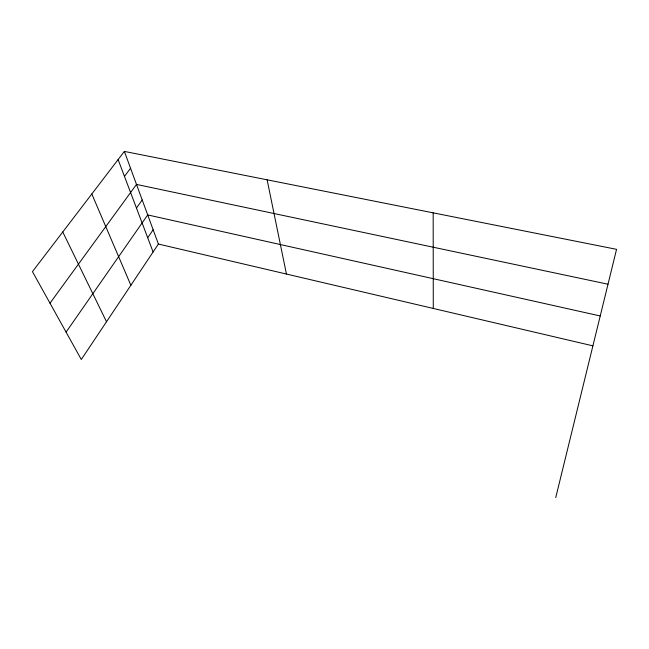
<?xml version="1.0" encoding="UTF-8"?>
<svg xmlns="http://www.w3.org/2000/svg" width="649" height="649" viewBox="0 0 649 649"><rect width="100%" height="100%" fill="white"/><g stroke="black" fill="none" stroke-linecap="round" stroke-linejoin="round"><path stroke-width="0.97" d="M555.739 497.588L616.55 249.33L124.365 151.412L32.45 271.631L81.295 359.489L158.405 244.048L124.365 151.412M147.712 237.753L153.156 229.762M66.076 332.118L147.704 214.924L600.211 315.966M136.46 208.037L142.204 199.965M49.997 303.197L136.493 184.413L607.999 284.213M124.478 176.382L130.546 168.245M158.405 244.048L592.886 345.844M62.766 231.977L106.501 321.75M91.817 193.978L130.871 285.268M118.11 159.581L153.099 251.99M267.12 179.814L286.436 274.04M433.175 212.848L433.281 308.445"/></g></svg>
